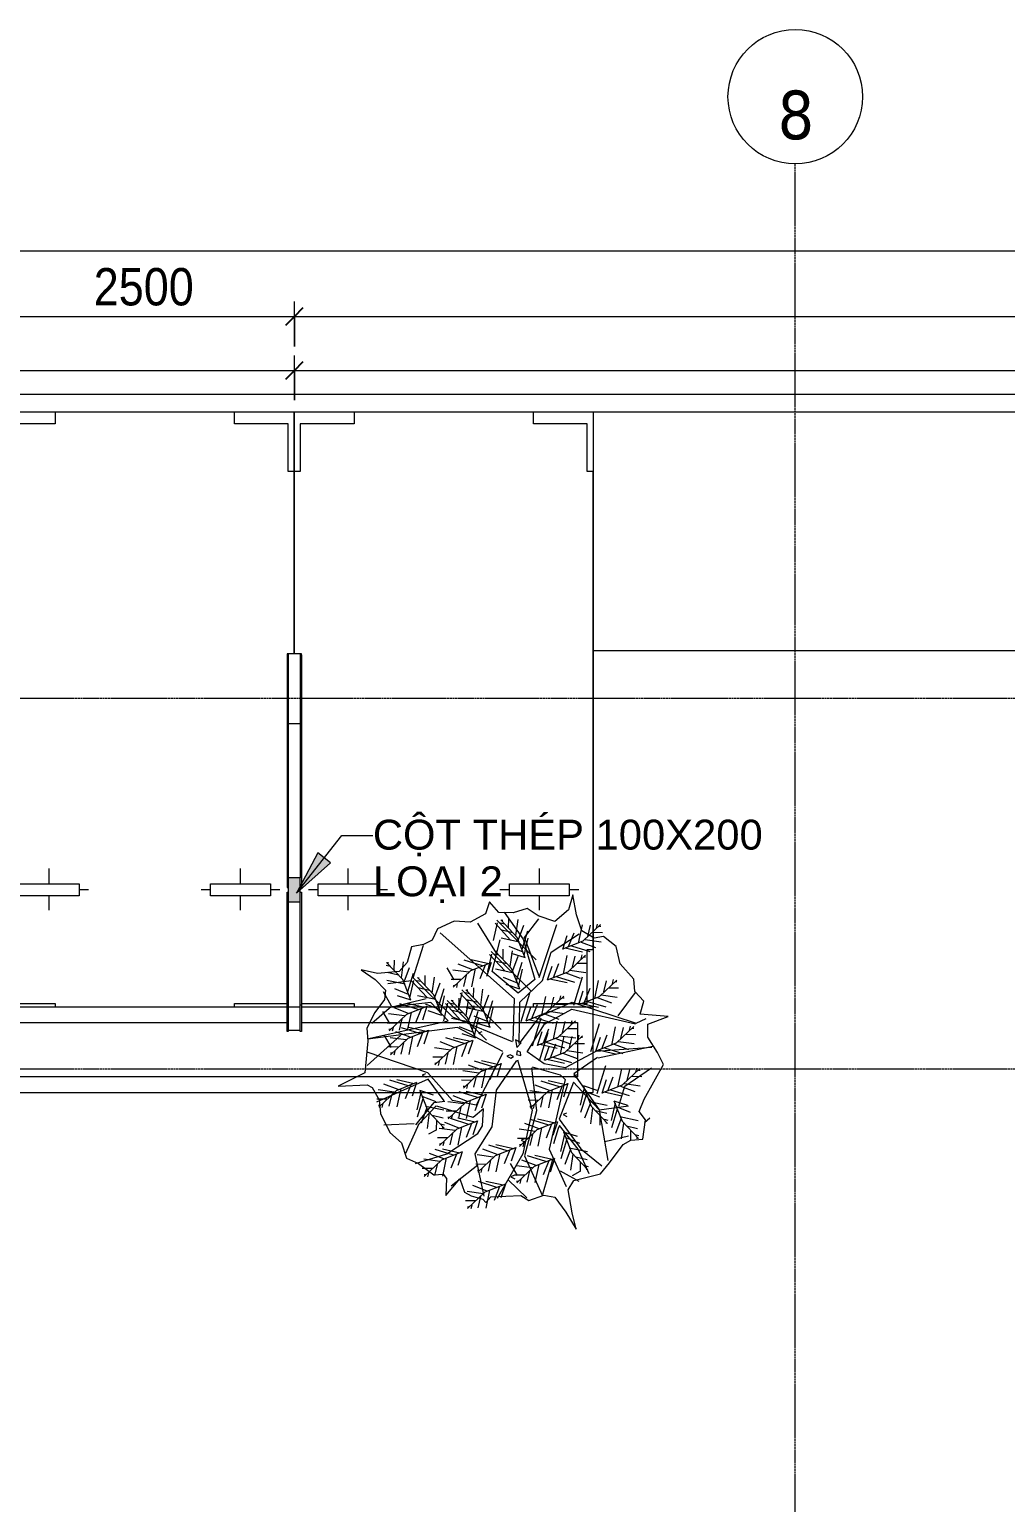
# Model space of a CAD drawing. Header units: millimetres. Extents: x 60855 to 206000, y 5274 to 78634.
# Drawn here: x 70948 to 79112, y 66311 to 78634 of the extents above; entities that cross this region are included whole.
import ezdxf

# ---------------------------------------------------------------- set-up
doc = ezdxf.new("R2010")
doc.units = ezdxf.units.MM
for name, pattern in [('Dash - Tight', [4.5, 3, -1.5]), ('Grid Line', [22.225, 12.7, -3.175, 3.175, -3.175]), ('Hidden', [7.14375, 4.7625, -2.38125])]:
    doc.linetypes.add(name, pattern=pattern)
for name, color, linetype, lineweight in [('A-ANNO-DIMS', 211, 'Continuous', 9), ('A-ANNO-DIMS-125', 211, 'Continuous', 9), ('A-DETL-GENF-1', 7, 'Continuous', 9), ('A-DETL-GENF-2', 92, 'Dash - Tight', 9), ('A-DETL-GENF-3', 92, 'Hidden', 18), ('A-DETL-THIN', 151, 'Continuous', 9), ('A-FLOR', 192, 'Continuous', 9), ('C-PRKG', 70, 'Continuous', 9), ('G-ANNO-TEXT-1', 7, 'Continuous', 9), ('G-IMPT', 8, 'Continuous', 9), ('L-PLNT-1', 253, 'Continuous', 9), ('S-COLS', 52, 'Continuous', 9), ('S-GRID-1', 1, 'Grid Line', 9), ('S-GRID-IDEN', 1, 'Continuous', 9)]:
    doc.layers.add(name, color=color, linetype=linetype, lineweight=lineweight)
doc.styles.add('Arial', font='arial.ttf', dxfattribs={"height": 250})
doc.styles.add('Tahoma_B', font='tahomabd.ttf', dxfattribs={"height": 406.25})
doc.styles.add('UTM Avo', font='', dxfattribs={"width": 0.9, "height": 312.5})
doc.styles.get('UTM Avo').set_extended_font_data('UTM Avo')
doc.dimstyles.new('1_Dim_chi_tiet_2_5', dxfattribs={"dimscale": 304.8, "dimtxt": 312.281546, "dimasz": 0.492126, "dimexe": 0.410105, "dimexo": 0.0625, "dimgap": 0.04101, "dimtad": 1, "dimdec": 0, "dimrnd": 5, "dimzin": 0, "dimdsep": 46, "dimtxsty": 'UTM Avo', "dimblk1": 'OBLIQUE', "dimblk2": 'OBLIQUE', "dimsah": 1, "dimcen": 0.09, "dimdle": 0.410105, "dimazin": 0, "dimtfac": 1, "dimtdec": 4, "dimtix": 1, "dimtmove": 0, "dimatfit": 3, "dimfxl": 0.82021, "dimfxlon": 1, "dimtvp": 1, "dimtolj": 1, "dimtzin": 0, "dimarcsym": 2})

# ---------------------------------------------------------------- blocks, each defined once
blk = doc.blocks.new('xe oto1 - xe oto-V3-TKCS_NHÀ XE 1 - MẶT BẰNG COTE _1_000')
at = {"layer": 'C-PRKG'}
for p, q in [((-2500, 0), (0, 0)), ((-2500, -4980), (-2500, 0)), ((-500, 0), (0, 0)), ((-500, -100), (-500, 0)), ((0, 0), (0, -500)), ((0, 0), (0, -2025)), ((-2500, 0), (-2000, 0)), ((-2500, -500), (-2500, 0)), ((-2450, -100), (-2450, -500)), ((-2000, -100), (-2450, -100)), ((-2000, 0), (-2000, -100)), ((-50, -100), (-500, -100)), ((-50, -500), (-50, -100)), ((-2450, -500), (-2500, -500)), ((-2500, -500), (-2500, -4500)), ((-2500, -4500), (-2500, -500)), ((0, -500), (-50, -500)), ((0, -500), (0, -2025)), ((0, -2025), (0, -500)), ((-2050, -3950), (-2050, -3820)), ((-2050, -3950), (-2050, -3820)), ((-450, -3950), (-450, -3820)), ((-450, -3950), (-450, -3820)), ((-2300, -4000), (-2380, -4000)), ((-2300, -4000), (-2380, -4000)), ((-2300, -3950), (-1800, -3950)), ((-2300, -4050), (-2300, -3950)), ((-1800, -4050), (-2300, -4050)), ((-2050, -4170), (-2050, -4050)), ((-2050, -4170), (-2050, -4050)), ((-1800, -3950), (-1800, -4050)), ((-1720, -4000), (-1800, -4000)), ((-1720, -4000), (-1800, -4000)), ((-700, -4000), (-780, -4000)), ((-700, -4000), (-780, -4000)), ((-700, -3950), (-200, -3950)), ((-700, -4050), (-700, -3950)), ((-200, -4050), (-700, -4050)), ((-450, -4170), (-450, -4050)), ((-450, -4170), (-450, -4050)), ((-200, -3950), (-200, -4050)), ((-120, -4000), (-200, -4000)), ((-120, -4000), (-200, -4000)), ((-2500, -4500), (-2450, -4500)), ((-2500, -4980), (-2500, -4500)), ((-2450, -4500), (-2450, -4950)), ((-2450, -4950), (-2000, -4950)), ((-2000, -4950), (-2000, -4980)), ((-500, -4950), (-60, -4950)), ((-500, -4980), (-500, -4950))]:
    blk.add_line(p, q, dxfattribs=at)
blk = doc.blocks.new('CAY GIANG HUONG - CAY GIANG HUONG_dwg-2249777-TKCS_NHÀ XE 1 - MẶT BẰNG COTE _1_000')
at = {"layer": 'G-IMPT'}
for p, q in [((242, 1000), (-171, 1413)), ((-111, 1404), (-112, 1417)), ((-47, 1330), (-46, 1436)), ((29, 1254), (52, 1420)), ((-172, 1068), (-368, 1383)), ((-205, 1203), (-164, 1385)), ((-26, 1206), (-188, 1381)), ((-91, 1372), (-132, 1382)), ((-2, 1281), (-119, 1308)), ((56, 1212), (112, 1362)), ((95, 1109), (154, 1301)), ((273, 815), (459, 1368)), ((519, 1112), (566, 1255)), ((580, 1137), (638, 1283)), ((685, 1175), (725, 1365)), ((781, 1243), (808, 1360)), ((830, 1288), (936, 1286)), ((872, 1332), (882, 1373)), ((903, 1352), (917, 1352)), ((184, 675), (-230, 1088)), ((-169, 1079), (-170, 1092)), ((66, 1185), (-124, 1225)), ((-105, 1005), (-104, 1111)), ((104, 1081), (-42, 1138)), ((-30, 928), (-7, 1095)), ((117, 1043), (158, 1226)), ((543, 1124), (726, 1083)), ((609, 1146), (801, 1087)), ((711, 1185), (862, 1129)), ((753, 1212), (920, 1189)), ((-1286, 930), (-1327, 940)), ((-1307, 962), (-1307, 975)), ((-1242, 888), (-1241, 994)), ((-1167, 811), (-1144, 978)), ((-422, 896), (-573, 953)), ((-320, 935), (-512, 995)), ((-254, 957), (-437, 998)), ((-291, 945), (-349, 799)), ((-230, 970), (-277, 826)), ((-264, 878), (-223, 1060)), ((-84, 881), (-246, 1055)), ((-149, 1047), (-190, 1057)), ((-61, 956), (-177, 983)), ((129, 1020), (-15, 1067)), ((-3, 886), (54, 1037)), ((36, 784), (96, 976)), ((360, 790), (407, 933)), ((421, 815), (478, 961)), ((526, 852), (565, 1043)), ((622, 921), (649, 1038)), ((670, 965), (776, 964)), ((712, 1009), (723, 1050)), ((744, 1030), (758, 1030)), ((-1129, 743), (-1320, 783)), ((-1198, 839), (-1315, 866)), ((-1140, 769), (-1083, 920)), ((-1101, 667), (-1042, 859)), ((-1079, 601), (-1038, 784)), ((-964, 771), (-1005, 781)), ((-985, 802), (-985, 816)), ((-920, 729), (-919, 834)), ((-845, 652), (-822, 818)), ((-693, 916), (-621, 791)), ((-541, 794), (-647, 795)), ((-464, 869), (-631, 892)), ((-492, 838), (-519, 722)), ((-396, 907), (-436, 716)), ((8, 860), (-183, 900)), ((46, 755), (-101, 813)), ((58, 718), (99, 901)), ((384, 802), (566, 761)), ((449, 824), (642, 765)), ((552, 863), (702, 806)), ((594, 890), (760, 867)), ((635, 526), (725, 821)), ((853, 594), (892, 784)), ((949, 663), (976, 779)), ((1040, 751), (1050, 792)), ((1071, 771), (1085, 772)), ((-1092, 638), (-1238, 696)), ((-1067, 577), (-1210, 624)), ((-807, 584), (-998, 623)), ((-876, 680), (-992, 707)), ((-818, 610), (-761, 760)), ((-779, 508), (-719, 700)), ((-757, 442), (-716, 624)), ((-615, 730), (-628, 729)), ((-583, 750), (-593, 709)), ((-572, 474), (-531, 657)), ((-392, 477), (-554, 652)), ((-124, 271), (-537, 684)), ((-457, 643), (-498, 654)), ((-477, 675), (-478, 689)), ((-413, 602), (-412, 707)), ((-338, 525), (-315, 691)), ((-311, 483), (-254, 633)), ((71, 694), (-73, 742)), ((84, 356), (175, 651)), ((489, 581), (499, 622)), ((687, 531), (734, 675)), ((748, 556), (805, 702)), ((921, 632), (1087, 608)), ((998, 707), (1103, 706)), ((1098, 412), (1279, 658)), ((-1093, 439), (-1244, 496)), ((-991, 479), (-1183, 538)), ((-925, 501), (-1108, 542)), ((-962, 488), (-1020, 342)), ((-901, 513), (-948, 369)), ((-769, 479), (-916, 536)), ((-744, 418), (-888, 465)), ((-724, 363), (-683, 546)), ((-545, 366), (-706, 541)), ((-277, 160), (-690, 573)), ((-610, 533), (-651, 543)), ((-521, 442), (-638, 469)), ((-630, 564), (-631, 578)), ((-566, 491), (-565, 597)), ((-490, 414), (-467, 580)), ((-300, 457), (-490, 496)), ((-369, 553), (-485, 580)), ((-463, 372), (-407, 522)), ((-271, 380), (-212, 573)), ((-250, 315), (-209, 497)), ((136, 362), (184, 505)), ((197, 387), (255, 533)), ((302, 424), (342, 615)), ((398, 493), (425, 610)), ((447, 537), (553, 536)), ((521, 602), (534, 602)), ((711, 544), (893, 503)), ((777, 565), (969, 506)), ((879, 605), (1029, 548)), ((-1364, 459), (-1291, 334)), ((-1212, 337), (-1318, 338)), ((-1135, 412), (-1302, 436)), ((-1163, 382), (-1190, 265)), ((-1067, 450), (-1107, 260)), ((-453, 346), (-643, 386)), ((-424, 270), (-365, 462)), ((-262, 352), (-408, 409)), ((-402, 204), (-361, 387)), ((-237, 291), (-381, 338)), ((160, 374), (343, 333)), ((203, 100), (294, 394)), ((226, 396), (418, 337)), ((328, 435), (479, 378)), ((370, 462), (537, 439)), ((422, 168), (461, 358)), ((518, 236), (545, 353)), ((608, 325), (619, 366)), ((640, 345), (654, 346)), ((814, 40), (904, 335)), ((-1527, -104), (-1176, 209)), ((-1348, 209), (-1275, 83)), ((-1285, 273), (-1299, 272)), ((-1119, 162), (-1285, 185)), ((-1254, 293), (-1264, 252)), ((-1077, 189), (-1227, 245)), ((-975, 228), (-1167, 287)), ((-909, 250), (-1091, 291)), ((-1051, 199), (-1091, 9)), ((-946, 237), (-1003, 91)), ((-885, 262), (-932, 119)), ((-511, 123), (-703, 182)), ((-445, 144), (-628, 185)), ((-415, 241), (-561, 299)), ((-390, 180), (-533, 227)), ((-421, 157), (-468, 13)), ((256, 105), (303, 249)), ((277, -56), (367, 239)), ((317, 130), (374, 276)), ((448, 178), (598, 122)), ((490, 205), (656, 182)), ((495, 12), (535, 202)), ((566, 281), (672, 280)), ((591, 80), (618, 197)), ((682, 169), (692, 210)), ((713, 189), (727, 190)), ((866, 45), (913, 189)), ((927, 70), (984, 216)), ((1032, 108), (1071, 299)), ((1128, 177), (1155, 293)), ((1176, 221), (1282, 220)), ((1218, 265), (1229, 306)), ((1250, 285), (1264, 286)), ((-1196, 87), (-1301, 88)), ((-1269, 22), (-1283, 22)), ((-1238, 42), (-1248, 1)), ((-1147, 131), (-1174, 14)), ((-655, 56), (-822, 79)), ((-613, 83), (-763, 140)), ((-683, 25), (-710, -91)), ((-587, 94), (-627, -96)), ((-482, 132), (-540, -14)), ((280, 117), (462, 76)), ((329, -51), (376, 93)), ((345, 139), (537, 80)), ((390, -26), (448, 120)), ((521, 23), (671, -34)), ((563, 50), (729, 26)), ((640, 125), (745, 124)), ((890, 58), (1072, 17)), ((1460, 92), (891, -28)), ((955, 80), (1148, 20)), ((1058, 119), (1208, 62)), ((1100, 146), (1266, 123)), ((-732, -19), (-838, -18)), ((-805, -83), (-819, -84)), ((-774, -63), (-784, -104)), ((-316, -159), (-466, -102)), ((-213, -120), (-405, -60)), ((-148, -98), (-330, -57)), ((-290, -148), (-329, -339)), ((-185, -110), (-242, -257)), ((-124, -85), (-171, -229)), ((353, -39), (536, -80)), ((419, -17), (611, -76)), ((878, -400), (968, -105)), ((1096, -332), (1136, -141)), ((1192, -263), (1219, -147)), ((1283, -175), (1293, -134)), ((1314, -155), (1328, -154)), ((-1201, -357), (-1351, -300)), ((-1098, -318), (-1290, -258)), ((-1033, -296), (-1215, -255)), ((-1009, -283), (-1056, -427)), ((-434, -261), (-540, -260)), ((-358, -186), (-524, -163)), ((-476, -305), (-487, -346)), ((-386, -217), (-413, -333)), ((484, -329), (292, -269)), ((550, -307), (368, -266)), ((574, -294), (527, -438)), ((930, -395), (977, -251)), ((991, -370), (1048, -224)), ((1164, -294), (1330, -317)), ((1241, -219), (1346, -220)), ((-1319, -459), (-1425, -458)), ((-1243, -384), (-1409, -361)), ((-1271, -415), (-1298, -531)), ((-1175, -346), (-1214, -537)), ((-1070, -309), (-1127, -455)), ((-965, -388), (-1006, -571)), ((-943, -454), (-1003, -646)), ((-978, -364), (-834, -411)), ((-953, -425), (-806, -483)), ((-475, -481), (-625, -424)), ((-373, -442), (-565, -382)), ((-508, -325), (-522, -326)), ((-307, -420), (-490, -379)), ((-344, -433), (-401, -579)), ((-283, -407), (-330, -551)), ((340, -395), (174, -372)), ((382, -368), (232, -311)), ((312, -426), (285, -542)), ((408, -357), (369, -548)), ((513, -320), (456, -466)), ((744, -338), (703, -521)), ((766, -404), (706, -596)), ((731, -315), (875, -362)), ((757, -376), (903, -433)), ((954, -382), (1136, -423)), ((1020, -360), (1212, -420)), ((1122, -321), (1272, -378)), ((-1393, -524), (-1407, -524)), ((-1361, -503), (-1372, -544)), ((-804, -526), (-997, -730)), ((-904, -556), (-961, -707)), ((-915, -530), (-724, -570)), ((-877, -598), (-900, -765)), ((-594, -583), (-699, -582)), ((-517, -508), (-683, -485)), ((-545, -539), (-572, -655)), ((-449, -470), (-489, -661)), ((263, -470), (158, -469)), ((190, -535), (176, -535)), ((221, -514), (211, -555)), ((805, -507), (748, -657)), ((794, -481), (985, -520)), ((832, -549), (809, -715)), ((863, -576), (979, -604)), ((900, -568), (1205, -526)), ((1066, -498), (1025, -680)), ((1088, -564), (1029, -756)), ((1054, -474), (1197, -521)), ((1079, -535), (1225, -592)), ((-1035, -715), (-1353, -730)), ((-1123, -1024), (-981, -712)), ((-846, -626), (-730, -653)), ((-802, -675), (-803, -781)), ((-607, -787), (-773, -764)), ((-758, -717), (-717, -727)), ((-737, -748), (-737, -762)), ((-565, -760), (-715, -703)), ((-667, -648), (-681, -648)), ((-462, -721), (-654, -661)), ((-636, -627), (-646, -668)), ((-397, -699), (-579, -658)), ((-539, -749), (-578, -940)), ((-434, -711), (-491, -857)), ((-373, -686), (-420, -830)), ((272, -768), (122, -711)), ((374, -729), (182, -669)), ((440, -707), (257, -666)), ((298, -757), (258, -948)), ((403, -719), (345, -866)), ((464, -694), (417, -838)), ((907, -625), (906, -731)), ((951, -667), (992, -678)), ((972, -699), (972, -712)), ((1127, -666), (1070, -816)), ((1116, -640), (1307, -680)), ((1154, -708), (1131, -874)), ((1185, -736), (1302, -763)), ((1429, -657), (1375, -704)), ((-881, -821), (-801, -777)), ((-683, -862), (-789, -861)), ((-725, -906), (-736, -947)), ((-635, -818), (-662, -934)), ((153, -870), (47, -869)), ((230, -795), (64, -772)), ((111, -914), (101, -955)), ((202, -826), (175, -942)), ((537, -823), (496, -1005)), ((559, -888), (500, -1080)), ((525, -799), (669, -846)), ((550, -860), (696, -917)), ((959, -900), (1207, -840)), ((1229, -785), (1228, -890)), ((1273, -827), (1314, -837)), ((1294, -858), (1294, -872)), ((-724, -1082), (-875, -1025)), ((-622, -1043), (-814, -983)), ((-757, -926), (-771, -927)), ((-556, -1021), (-739, -980)), ((-698, -1071), (-738, -1262)), ((-593, -1033), (-651, -1180)), ((-532, -1008), (-579, -1152)), ((-207, -1064), (-374, -1041)), ((-165, -1037), (-316, -981)), ((-63, -998), (-255, -939)), ((3, -976), (-180, -935)), ((-139, -1027), (-179, -1217)), ((-34, -989), (-92, -1135)), ((27, -964), (-20, -1107)), ((80, -935), (66, -935)), ((344, -1111), (152, -1052)), ((410, -1089), (228, -1048)), ((434, -1077), (387, -1221)), ((598, -991), (542, -1141)), ((588, -965), (778, -1004)), ((625, -1033), (602, -1199)), ((656, -1061), (773, -1088)), ((-843, -1184), (-949, -1183)), ((-766, -1109), (-933, -1086)), ((-885, -1228), (-895, -1269)), ((-794, -1140), (-821, -1256)), ((-367, -1147), (-648, -1367)), ((-284, -1140), (-390, -1138)), ((-357, -1204), (-371, -1205)), ((-326, -1184), (-336, -1225)), ((-235, -1095), (-262, -1212)), ((-29, -1131), (44, -1256)), ((200, -1177), (34, -1154)), ((242, -1150), (92, -1094)), ((172, -1208), (145, -1325)), ((268, -1140), (229, -1330)), ((312, -1452), (414, -1089)), ((373, -1102), (316, -1248)), ((493, -1206), (688, -1316)), ((621, -1255), (702, -1212)), ((701, -1109), (700, -1215)), ((745, -1151), (786, -1162)), ((765, -1183), (766, -1197)), ((-916, -1249), (-930, -1249)), ((-272, -1419), (-422, -1362)), ((-169, -1380), (-361, -1320)), ((-104, -1358), (-286, -1317)), ((-141, -1370), (-198, -1517)), ((-80, -1345), (-127, -1489)), ((-53, -1300), (144, -1490)), ((123, -1253), (18, -1252)), ((50, -1317), (36, -1318)), ((81, -1297), (71, -1338)), ((-390, -1521), (-496, -1520)), ((-314, -1446), (-480, -1423)), ((-342, -1477), (-369, -1593)), ((-246, -1408), (-285, -1599)), ((-464, -1585), (-478, -1586)), ((-432, -1565), (-443, -1606))]:
    blk.add_line(p, q, dxfattribs=at)
at = {"layer": 'G-IMPT', "flags": 128}
for points in [[(1327, 432), (1366, 567), (1272, 669), (1263, 796), (1120, 958), (1076, 1138), (944, 1243), (846, 1225), (718, 1302), (664, 1469), (626, 1680), (578, 1523), (436, 1400), (261, 1458), (146, 1536), (2, 1491), (-150, 1494), (-246, 1605), (-287, 1480), (-448, 1392), (-615, 1402), (-790, 1322), (-845, 1204), (-938, 1158), (-1061, 1136), (-1108, 970), (-1192, 876), (-1416, 856), (-1588, 895), (-1443, 792), (-1335, 683), (-1343, 583), (-1445, 447), (-1530, 284), (-1519, 148), (-1549, -183), (-1828, -321), (-1527, -308), (-1472, -337), (-1399, -463), (-1386, -608), (-1287, -808), (-1167, -915), (-1114, -1073), (-990, -1130), (-830, -1250), (-730, -1242), (-697, -1286), (-704, -1465), (-557, -1291), (-508, -1430), (-438, -1467), (-317, -1505), (-286, -1539), (-233, -1480), (80, -1465), (166, -1519), (320, -1462), (437, -1481), (553, -1638), (661, -1816), (618, -1646), (576, -1407), (634, -1308), (913, -1239), (1007, -1124), (1150, -931), (1231, -887), (1355, -875), (1383, -673), (1317, -586), (1370, -458), (1572, -97), (1511, 31), (1408, 190), (1408, 328), (1622, 405)], [(24, 164), (38, 84), (83, 133)], [(-66, -9), (-24, -30), (6, -10), (-29, 6)], [(34, 11), (82, -1), (77, 33), (44, 48)]]:
    blk.add_lwpolyline(points, close=True, dxfattribs=at)
for points in [[(-94, 1499), (104, 1215), (229, 792), (54, 650), (-220, 877), (-134, 1207)], [(127, 1021), (44, 1234), (-128, 1416)], [(274, 829), (119, 1232), (269, 1428)], [(2, 150), (15, 591), (-763, 1280)], [(65, 125), (70, 558), (308, 784), (398, 1079), (691, 1272)], [(521, 1113), (734, 1197), (915, 1369)], [(-6, 141), (-631, 398), (-1045, 811), (-937, 1153)], [(69, 696), (-15, 909), (-186, 1090)], [(-1068, 579), (-1152, 792), (-1323, 973)], [(-232, 968), (-445, 884), (-626, 713)], [(361, 791), (575, 875), (756, 1047)], [(-899, 604), (-1061, 779), (-1308, 748)], [(-746, 419), (-830, 633), (-1001, 814)], [(688, 533), (902, 617), (1083, 788)], [(-1478, 336), (-1272, 513), (-1356, 666)], [(-239, 292), (-323, 506), (-494, 687)], [(138, 363), (351, 447), (532, 619)], [(-1509, 177), (-677, 360), (-859, 553), (-1265, 507), (-907, 596)], [(-903, 511), (-1116, 427), (-1297, 256)], [(-392, 182), (-475, 395), (-647, 576)], [(73, 134), (285, 415), (617, 557), (1288, 338), (1392, 386)], [(1452, 83), (866, 40), (546, -129), (325, -90), (146, 38), (330, 328), (613, 483), (1280, 329)], [(257, 107), (471, 191), (652, 362)], [(-106, 42), (-580, 291), (-1517, 168)], [(-887, 261), (-1100, 177), (-1281, 5)], [(-423, 155), (-636, 71), (-817, -100)], [(-327, 248), (-363, 234), (-322, 212)], [(331, -49), (544, 35), (725, 206)], [(867, 47), (1081, 131), (1262, 302)], [(-107, 28), (-386, -521), (-635, -472), (-891, -184), (-1525, 35)], [(-125, -87), (-339, -171), (-520, -342)], [(-301, -1471), (-396, -1028), (-220, -746), (-175, -365), (39, -55)], [(47, -46), (201, -573), (101, -1030), (-166, -1497)], [(193, -129), (244, -580), (121, -1049), (304, -1460)], [(201, -120), (491, -205), (545, -253), (378, -979), (555, -1370)], [(884, -22), (635, -193), (900, -568), (989, -1099)], [(932, -393), (1145, -309), (1326, -138)], [(1104, -530), (1168, -321), (1446, -130)], [(-722, -474), (-888, -249), (-1428, -488)], [(-1010, -285), (-1224, -369), (-1405, -540)], [(-914, -193), (-951, -207), (-909, -228)], [(573, -296), (359, -380), (178, -551)], [(893, -562), (630, -281), (483, -667), (709, -976), (928, -1155)], [(669, -204), (632, -218), (674, -239)], [(-976, -366), (-892, -579), (-721, -760)], [(-285, -409), (-498, -493), (-679, -664)], [(733, -316), (817, -530), (988, -711)], [(-1021, -1131), (-692, -1031), (-369, -818), (-320, -736), (-309, -558), (-416, -651), (-797, -532)], [(-1018, -726), (-824, -493), (-715, -480)], [(558, -604), (522, -618), (563, -639)], [(1055, -476), (1139, -689), (1311, -870)], [(-374, -688), (-588, -772), (-769, -943)], [(462, -696), (249, -780), (68, -951)], [(794, -1238), (680, -981), (487, -732), (470, -764), (424, -926)], [(121, -873), (84, -887), (126, -909)], [(527, -800), (610, -1014), (782, -1195)], [(-534, -1010), (-747, -1094), (-928, -1265)], [(25, -966), (-188, -1049), (-369, -1221)], [(433, -1079), (219, -1162), (38, -1334)], [(-81, -1347), (-295, -1431), (-476, -1602)], [(15, -1254), (-22, -1269), (20, -1290)]]:
    blk.add_lwpolyline(points, dxfattribs=at)
blk = doc.blocks.new('CAY GIANG HUONG - CAY GIANG HUONG-2249851-TKCS_NHÀ XE 1 - MẶT BẰNG COTE _1_000')
at = {"xscale": 0.8, "yscale": 0.8, "zscale": 0.8}
blk.add_blockref('CAY GIANG HUONG - CAY GIANG HUONG_dwg-2249777-TKCS_NHÀ XE 1 - MẶT BẰNG COTE _1_000', (0, 0), dxfattribs=at)
blk = doc.blocks.new('TRỤ ĐỂ XE - TRỤ ĐỂ XE-2599185-TKCS_NHÀ XE 1 - MẶT BẰNG COTE _1_000')
at = {"layer": 'S-COLS'}
for p, q in [((-60, 961), (-60, 1185)), ((-60, 1185), (-50, 1185)), ((-50, 1185), (-50, 961)), ((-50, 1177), (50, 1177)), ((50, 961), (50, 1185)), ((50, 1185), (60, 1185)), ((60, 1185), (60, 961)), ((-60, 20), (-60, 961)), ((-50, 961), (-60, 961)), ((50, 978), (-50, 978)), ((-50, 961), (-50, 100)), ((50, 100), (50, 961)), ((60, 961), (50, 961)), ((60, 961), (60, 20)), ((-50, 20), (-60, 20)), ((60, 20), (50, 20)), ((-60, -1363), (-60, -20)), ((-50, -20), (-60, -20)), ((-50, -1363), (-50, -100)), ((60, -20), (50, -20)), ((50, -1363), (50, -100)), ((60, -1363), (60, -20)), ((-60, -1966), (-60, -1363)), ((-50, -1363), (-60, -1363)), ((-50, -1966), (-50, -1363)), ((-50, -1388), (50, -1388)), ((50, -1966), (50, -1363)), ((60, -1363), (50, -1363)), ((60, -1966), (60, -1363)), ((-50, -1966), (-60, -1966)), ((-60, -1966), (-60, -1975)), ((-50, -1974), (-50, -1966)), ((60, -1966), (50, -1966)), ((50, -1974), (50, -1966)), ((60, -1975), (60, -1966)), ((-60, -1975), (60, -1975)), ((-50, -1974), (50, -1974))]:
    blk.add_line(p, q, dxfattribs=at)
blk = doc.blocks.new('xe oto1 - xe oto-V36-TKCS_NHÀ XE 1 - MẶT BẰNG COTE _1_000')
at = {"layer": 'C-PRKG'}
for p, q in [((-2500, 0), (0, 0)), ((-2500, -2025), (-2500, 0)), ((-500, 0), (0, 0)), ((-500, -100), (-500, 0)), ((0, 0), (0, -500)), ((0, 0), (0, -4980)), ((-2500, 0), (-2000, 0)), ((-2500, -500), (-2500, 0)), ((-2450, -100), (-2450, -500)), ((-2000, -100), (-2450, -100)), ((-2000, 0), (-2000, -100)), ((-50, -100), (-500, -100)), ((-50, -500), (-50, -100)), ((-2450, -500), (-2500, -500)), ((-2500, -500), (-2500, -2025)), ((-2500, -2025), (-2500, -500)), ((0, -500), (-50, -500)), ((0, -500), (0, -4500)), ((0, -4500), (0, -500)), ((-2050, -3950), (-2050, -3820)), ((-2050, -3950), (-2050, -3820)), ((-450, -3950), (-450, -3820)), ((-450, -3950), (-450, -3820)), ((-2300, -4000), (-2380, -4000)), ((-2300, -4000), (-2380, -4000)), ((-2300, -3950), (-1800, -3950)), ((-2300, -4050), (-2300, -3950)), ((-1800, -4050), (-2300, -4050)), ((-2050, -4170), (-2050, -4050)), ((-2050, -4170), (-2050, -4050)), ((-1800, -3950), (-1800, -4050)), ((-1720, -4000), (-1800, -4000)), ((-1720, -4000), (-1800, -4000)), ((-700, -4000), (-780, -4000)), ((-700, -4000), (-780, -4000)), ((-700, -3950), (-200, -3950)), ((-700, -4050), (-700, -3950)), ((-200, -4050), (-700, -4050)), ((-450, -4170), (-450, -4050)), ((-450, -4170), (-450, -4050)), ((-200, -3950), (-200, -4050)), ((-120, -4000), (-200, -4000)), ((-120, -4000), (-200, -4000)), ((-50, -4500), (0, -4500)), ((-50, -4950), (-50, -4500)), ((0, -4500), (0, -4980)), ((-2440, -4950), (-2000, -4950)), ((-2000, -4950), (-2000, -4980)), ((-500, -4950), (-50, -4950)), ((-500, -4980), (-500, -4950))]:
    blk.add_line(p, q, dxfattribs=at)
blk = doc.blocks.new('BORDER VIEW - BORDER VIEW-4801060-TKCS_NHÀ XE 1 - MẶT BẰNG COTE _1_000')
at = {"layer": 'A-DETL-GENF-3'}
blk.add_line((150, 24386), (35281, 24386), dxfattribs=at)
blk = doc.blocks.new('Grid - M_Grid Head - Circle-353313-TKCS_NHÀ XE 1 - MẶT BẰNG COTE _1_000')
at = {"layer": 'S-GRID-IDEN'}
blk.add_circle((0, 0), 4.5, dxfattribs=at)
blk = doc.blocks.new('DIMBLOCK15-TKCS_NHÀ XE 1 - MẶT BẰNG COTE _1_000')
at = {"layer": 'A-ANNO-DIMS-125'}
for p, q in [((65663, 75532), (65663, 75907)), ((73163, 75532), (73163, 75907)), ((65538, 75782), (73163, 75782)), ((65663, 75782), (65663, 75532)), ((73163, 75782), (73163, 75532))]:
    blk.add_line(p, q, dxfattribs=at)
at = {"layer": 'A-ANNO-DIMS-125', "lineweight": 25}
for p, q in [((65663, 75782), (65738, 75857)), ((73163, 75782), (73238, 75857)), ((65663, 75782), (65588, 75707)), ((73163, 75782), (73088, 75707))]:
    blk.add_line(p, q, dxfattribs=at)
at = {"layer": 'A-ANNO-DIMS-125', "color": 0, "insert": (68985, 76188), "char_height": 312.5, "width": 1027.06, "attachment_point": 1, "line_spacing_factor": 1.110334, "style": 'UTM Avo'}
blk.add_mtext('7500', dxfattribs=at)
blk = doc.blocks.new('_Oblique')
at = {"color": 0, "linetype": 'ByBlock', "lineweight": -2}
blk.add_line((-0.5, -0.5), (0.5, 0.5), dxfattribs=at)
blk = doc.blocks.new('DIMBLOCK16-TKCS_NHÀ XE 1 - MẶT BẰNG COTE _1_000')
at = {"layer": 'A-ANNO-DIMS-125'}
for p, q in [((73163, 75532), (73163, 75907)), ((87743, 75532), (87743, 75907)), ((73163, 75782), (87743, 75782)), ((73163, 75782), (73163, 75532)), ((87743, 75782), (87743, 75532))]:
    blk.add_line(p, q, dxfattribs=at)
at = {"layer": 'A-ANNO-DIMS-125', "lineweight": 25}
for p, q in [((73163, 75782), (73238, 75857)), ((87743, 75782), (87818, 75857)), ((73163, 75782), (73088, 75707)), ((87743, 75782), (87668, 75707))]:
    blk.add_line(p, q, dxfattribs=at)
at = {"layer": 'A-ANNO-DIMS-125', "color": 0, "insert": (79918, 76188), "char_height": 312.5, "width": 1283.82, "attachment_point": 1, "line_spacing_factor": 1.110334, "style": 'UTM Avo'}
blk.add_mtext('14580', dxfattribs=at)
blk = doc.blocks.new('DIMBLOCK21-TKCS_NHÀ XE 1 - MẶT BẰNG COTE _1_000')
at = {"layer": 'A-ANNO-DIMS-125'}
for p, q in [((70663, 75982), (70663, 76357)), ((73163, 75982), (73163, 76357)), ((70663, 76232), (73163, 76232)), ((70663, 76232), (70663, 75982)), ((73163, 76232), (73163, 75982))]:
    blk.add_line(p, q, dxfattribs=at)
at = {"layer": 'A-ANNO-DIMS-125', "lineweight": 25}
for p, q in [((70663, 76232), (70738, 76307)), ((73163, 76232), (73238, 76307)), ((70663, 76232), (70588, 76157)), ((73163, 76232), (73088, 76157))]:
    blk.add_line(p, q, dxfattribs=at)
at = {"layer": 'A-ANNO-DIMS-125', "color": 0, "insert": (71485, 76638), "char_height": 312.5, "width": 1027.06, "attachment_point": 1, "line_spacing_factor": 1.110334, "style": 'UTM Avo'}
blk.add_mtext('2500', dxfattribs=at)
blk = doc.blocks.new('DIMBLOCK22-TKCS_NHÀ XE 1 - MẶT BẰNG COTE _1_000')
at = {"layer": 'A-ANNO-DIMS-125'}
for p, q in [((73163, 75982), (73163, 76357)), ((87743, 75982), (87743, 76357)), ((73163, 76232), (87743, 76232)), ((73163, 76232), (73163, 75982)), ((87743, 76232), (87743, 75982))]:
    blk.add_line(p, q, dxfattribs=at)
at = {"layer": 'A-ANNO-DIMS-125', "lineweight": 25}
for p, q in [((73163, 76232), (73238, 76307)), ((87743, 76232), (87818, 76307)), ((73163, 76232), (73088, 76157)), ((87743, 76232), (87668, 76157))]:
    blk.add_line(p, q, dxfattribs=at)
at = {"layer": 'A-ANNO-DIMS-125', "color": 0, "insert": (79918, 76638), "char_height": 312.5, "width": 1283.82, "attachment_point": 1, "line_spacing_factor": 1.110334, "style": 'UTM Avo'}
blk.add_mtext('14580', dxfattribs=at)
blk = doc.blocks.new('DIMBLOCK26-TKCS_NHÀ XE 1 - MẶT BẰNG COTE _1_000')
at = {"layer": 'A-ANNO-DIMS-125'}
for p, q in [((65663, 76532), (65663, 76907)), ((95243, 76532), (95243, 76907)), ((65538, 76782), (95368, 76782)), ((65663, 76782), (65663, 76532)), ((95243, 76782), (95243, 76532))]:
    blk.add_line(p, q, dxfattribs=at)
at = {"layer": 'A-ANNO-DIMS-125', "lineweight": 25}
for p, q in [((65663, 76782), (65588, 76707)), ((65663, 76782), (65738, 76857)), ((95243, 76782), (95168, 76707)), ((95243, 76782), (95318, 76857))]:
    blk.add_line(p, q, dxfattribs=at)
at = {"layer": 'A-ANNO-DIMS-125', "color": 0, "insert": (79918, 77188), "char_height": 312.5, "width": 1283.82, "attachment_point": 1, "line_spacing_factor": 1.110334, "style": 'UTM Avo'}
blk.add_mtext('29580', dxfattribs=at)

msp = doc.modelspace()

# ---------------------------------------------------------------- hatches: boundary and pattern name
at = {"layer": 'A-DETL-GENF-1'}
h = msp.add_hatch(color=256, dxfattribs=at)
h.paths.add_polyline_path([(95292.6, 71336.3), (95292.6, 71536.3), (95192.6, 71536.3), (95192.6, 71336.3)])
h.paths.add_polyline_path([(87692.6, 71336.3), (87792.6, 71336.3), (87792.6, 71536.3), (87692.6, 71536.3)])
h.paths.add_polyline_path([(73112.6, 71336.3), (73212.6, 71336.3), (73212.6, 71536.3), (73112.6, 71536.3)])
h.paths.add_polyline_path([(65712.6, 71336.3), (65712.6, 71536.3), (65612.6, 71536.3), (65612.6, 71336.3)])
at = {"layer": 'G-ANNO-TEXT-1'}
msp.add_hatch(color=256, dxfattribs=at).paths.add_polyline_path([(73180.4, 71410), (73464.3, 71663.8), (73360.4, 71745.6)])

# ---------------------------------------------------------------- linework, layer by layer
at = {"layer": 'A-DETL-THIN'}
for p, q in [((73212.6, 71536.3), (73112.6, 71536.3)), ((73112.6, 71536.3), (73112.6, 71336.3)), ((73212.6, 71336.3), (73212.6, 71536.3)), ((73112.6, 71336.3), (73212.6, 71336.3))]:
    msp.add_line(p, q, dxfattribs=at)
at = {"layer": 'A-FLOR'}
for p, q in [((71162.6, 75436.3), (72662.6, 75436.3)), ((73662.6, 75436.3), (75162.6, 75436.3)), ((75662.6, 75436.3), (85242.6, 75436.3)), ((75662.6, 74936.3), (75662.6, 70936.3)), ((85242.6, 73436.3), (75662.6, 73436.3)), ((73102.6, 70456.3), (65722.6, 70456.3)), ((75662.6, 70456.3), (73222.6, 70456.3)), ((75662.6, 69741.9), (75662.6, 70456.3)), ((65722.6, 70326.3), (73102.6, 70326.3)), ((73222.6, 70326.3), (75532.6, 70326.3)), ((75532.6, 70326.3), (75532.6, 69871.9)), ((75532.6, 69871.9), (63162.6, 69871.9)), ((63032.6, 69741.9), (75662.6, 69741.9))]:
    msp.add_line(p, q, dxfattribs=at)
at = {"layer": 'G-ANNO-TEXT-1'}
for p, q in [((73180.4, 71410), (73559.8, 71892)), ((73559.8, 71892), (73819.9, 71892)), ((73360.4, 71745.6), (73180.4, 71410)), ((73464.3, 71663.8), (73360.4, 71745.6)), ((73180.4, 71410), (73464.3, 71663.8))]:
    msp.add_line(p, q, dxfattribs=at)
at = {"layer": 'S-GRID-1'}
for p, q in [((77352.6, 74384), (77352.6, 77509)), ((77352.6, 53202.4), (77352.6, 74384)), ((90572.4, 73036.9), (70381.6, 73036.9)), ((90572.4, 69936.9), (70381.6, 69936.9))]:
    msp.add_line(p, q, dxfattribs=at)

# ---------------------------------------------------------------- block references
at = {"layer": 'A-DETL-GENF-2'}
msp.add_blockref('BORDER VIEW - BORDER VIEW-4801060-TKCS_NHÀ XE 1 - MẶT BẰNG COTE _1_000', (62752.6, 51196.9), dxfattribs=at)
at = {"layer": 'C-PRKG'}
for name, p in [('xe oto1 - xe oto-V3-TKCS_NHÀ XE 1 - MẶT BẰNG COTE _1_000', (73162.6, 75436.3)), ('xe oto1 - xe oto-V36-TKCS_NHÀ XE 1 - MẶT BẰNG COTE _1_000', (75662.6, 75436.3))]:
    msp.add_blockref(name, p, dxfattribs=at)
at = {"layer": 'L-PLNT-1'}
msp.add_blockref('CAY GIANG HUONG - CAY GIANG HUONG-2249851-TKCS_NHÀ XE 1 - MẶT BẰNG COTE _1_000', (74992.6, 70051.9), dxfattribs=at)
at = {"layer": 'S-COLS', "rotation": 180}
msp.add_blockref('TRỤ ĐỂ XE - TRỤ ĐỂ XE-2599185-TKCS_NHÀ XE 1 - MẶT BẰNG COTE _1_000', (73162.6, 71436.3), dxfattribs=at)
at = {"layer": 'S-GRID-IDEN', "xscale": 125, "yscale": 125, "zscale": 125}
msp.add_blockref('Grid - M_Grid Head - Circle-353313-TKCS_NHÀ XE 1 - MẶT BẰNG COTE _1_000', (77352.6, 78071.5), dxfattribs=at)

# ---------------------------------------------------------------- texts
at = {"layer": 'G-ANNO-TEXT-1', "insert": (73819.9, 72023.3), "char_height": 250, "width": 3993.75, "attachment_point": 1, "line_spacing_factor": 0.936439, "style": 'Arial'}
msp.add_mtext('\\pt1587.5,3175,4762.5,6350,7937.5,9525,11112.5,12700,14287.5,15875,17462.5,19050,20637.5,22225,23812.5,25400,26987.5,28575,30162.5,31750,33337.5,34925,36512.5,38100,39687.5,41275,42862.5,44450,46037.5,47625,49212.5,50800;CỘT THÉP 100X200\\PLOẠI 2', dxfattribs=at)

# ---------------------------------------------------------------- dimensions: what is measured, and where the dimension line sits
at = {"layer": 'A-ANNO-DIMS'}
for base, p1, p2, override, picture, middle in [((95242.6, 76782), (65662.6, 76532), (95242.6, 76532), {"dimpost": '<>', "dimfxl": 29580}, 'DIMBLOCK26-TKCS_NHÀ XE 1 - MẶT BẰNG COTE _1_000', (80452.6, 76956.2)), ((73162.6, 76232), (70662.6, 75982), (73162.6, 75982), {"dimpost": '<>', "dimfxl": 2500}, 'DIMBLOCK21-TKCS_NHÀ XE 1 - MẶT BẰNG COTE _1_000', (71912.6, 76406.2)), ((87742.6, 76232), (73162.6, 75982), (87742.6, 75982), {"dimpost": '<>', "dimfxl": 14580}, 'DIMBLOCK22-TKCS_NHÀ XE 1 - MẶT BẰNG COTE _1_000', (80452.6, 76406.2)), ((73162.6, 75782), (65662.6, 75532), (73162.6, 75532), {"dimpost": '<>', "dimfxl": 7500}, 'DIMBLOCK15-TKCS_NHÀ XE 1 - MẶT BẰNG COTE _1_000', (69412.6, 75956.2)), ((87742.6, 75782), (73162.6, 75532), (87742.6, 75532), {"dimpost": '<>', "dimfxl": 14580}, 'DIMBLOCK16-TKCS_NHÀ XE 1 - MẶT BẰNG COTE _1_000', (80452.6, 75956.2))]:
    dim = msp.add_linear_dim(base=base, p1=p1, p2=p2, dimstyle='1_Dim_chi_tiet_2_5', override=override, dxfattribs=at)
    dim.commit()
    dim.dimension.update_dxf_attribs({"geometry": picture, "text_midpoint": middle})

# ---------------------------------------------------------------- next in the draw order: texts
at = {"layer": 'S-GRID-IDEN', "insert": (77358.4, 77915.4), "char_height": 406.25, "width": 363.75, "attachment_point": 5, "line_spacing_factor": 0.996129, "style": 'Tahoma_B', "bg_fill": 3, "box_fill_scale": 1.25, "bg_fill_color": 256, "bg_fill_true_color": 13158600, "bg_fill_transparency": 0}
msp.add_mtext('\\pt1587.49906,3174.99812,4762.50125,6350.00031,7937.49937,9524.99844,11112.50156,12700.00063,14287.49969,15874.99875,17462.50188,19050.00094,20637.5,22224.99906,23812.49813,25400.00125,26987.50031,28574.99938,30162.49844,31750.00156,33337.50063,34924.99969,36512.49875,38100.00187,39687.50094,41275,42862.49906,44449.99812,46037.50125,47625.00031,49212.49937,50799.99844;8', dxfattribs=at)

doc.saveas('drawing.dxf')
